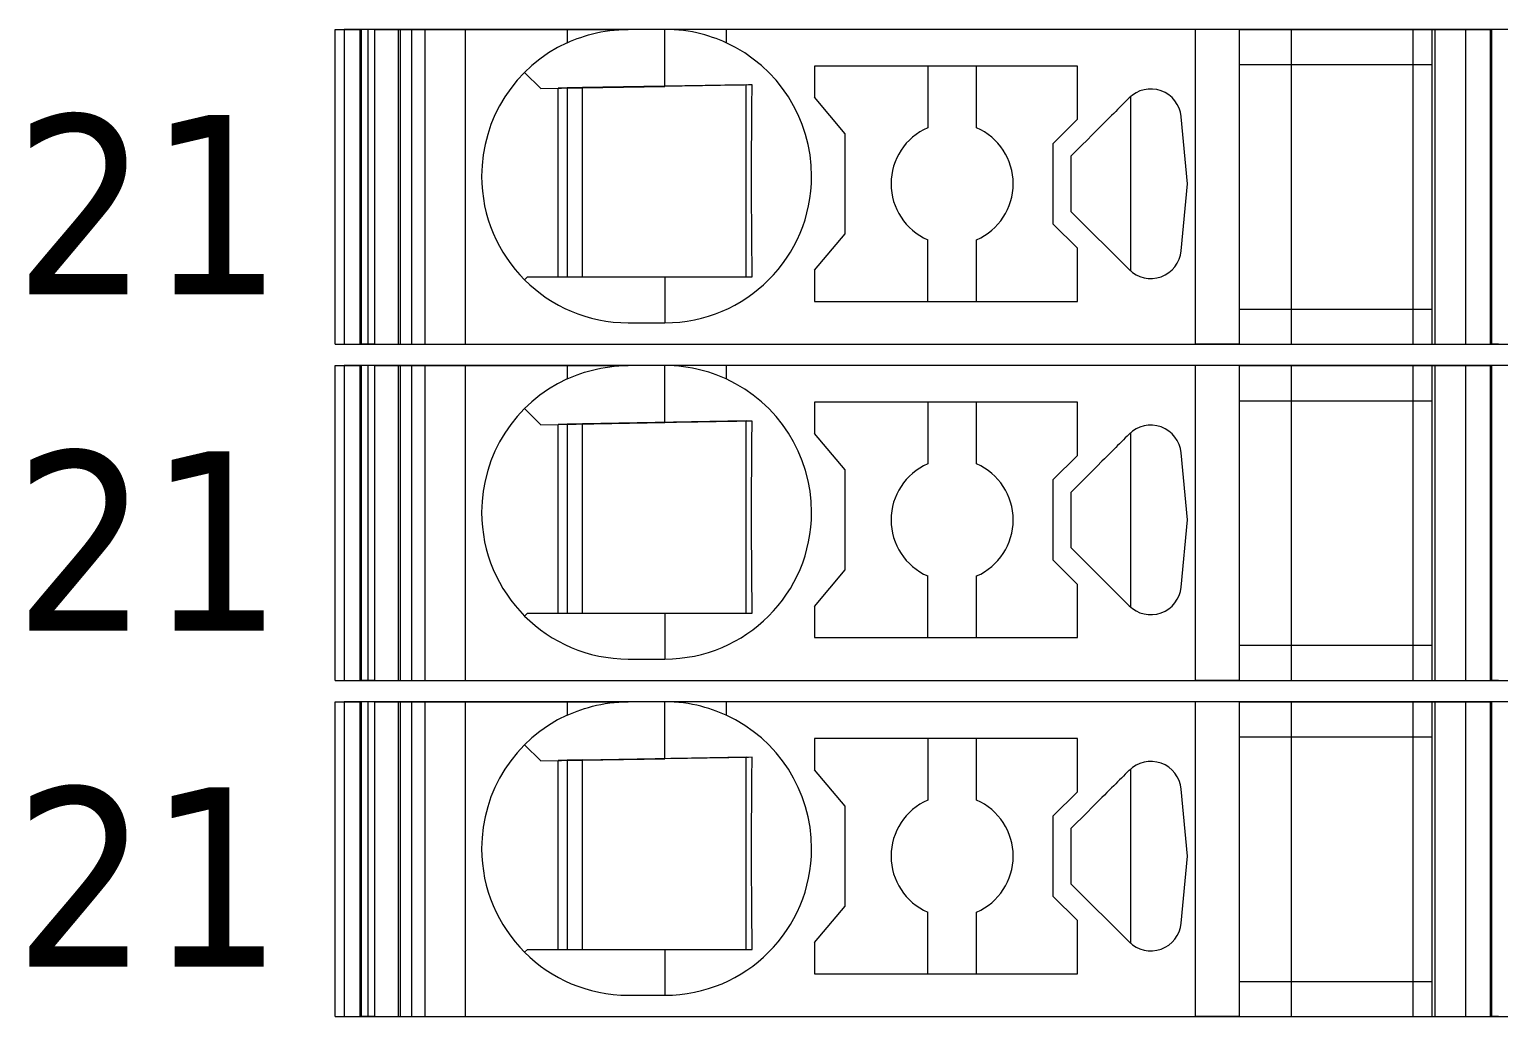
# Model space of a CAD drawing. Header units: millimetres. Extents: x 0 to 2100, y 0 to 1485.
# Drawn here: x 1216.85 to 1240.89, y 733.85 to 750 of the extents above; entities that cross this region are included whole.
import ezdxf
from ezdxf.enums import TextEntityAlignment as Align

# ---------------------------------------------------------------- set-up
doc = ezdxf.new("R2010")
doc.units = ezdxf.units.MM
for name, color, linetype, lineweight in [('EPLAN309', 5, 'Continuous', 5), ('EPLAN493', 5, 'Continuous', 5), ('MAIN-1', 7, 'Continuous', 5), ('MAIN-2', 7, 'Continuous', 5)]:
    doc.layers.add(name, color=color, linetype=linetype, lineweight=lineweight)
doc.styles.add('Tahoma', font='')
doc.styles.get('Tahoma').set_extended_font_data('Tahoma')

# ---------------------------------------------------------------- blocks, each defined once
blk = doc.blocks.new('EPLSYM_LibrarySPECIAL_Symbol12_Variant0_Placement8_9')
at = {"layer": 'EPLAN309', "lineweight": 13, "ltscale": 20}
blk.add_lwpolyline([(0, -5.15), (68.15, -5.15), (68.15, 0), (0, 0)], close=True, dxfattribs=at)
at = {"layer": 'EPLAN493', "color": 5, "style": 'Tahoma'}
blk.add_attdef('17_20450', text='', height=2.93475, dxfattribs=at).set_placement((0, -27.293475), align=Align.MIDDLE_RIGHT)
blk = doc.blocks.new('EPLSYM_LibrarySPECIAL_Symbol12_Variant0_Placement8_10')
at = {"layer": 'EPLAN309', "lineweight": 13, "ltscale": 20}
blk.add_lwpolyline([(0, -5.15), (68.15, -5.15), (68.15, 0), (0, 0)], close=True, dxfattribs=at)
at = {"layer": 'EPLAN493', "color": 5, "style": 'Tahoma'}
blk.add_attdef('17_20450', text='', height=2.93475, dxfattribs=at).set_placement((0, -27.293475), align=Align.MIDDLE_RIGHT)
blk = doc.blocks.new('EPLSYM_LibrarySPECIAL_Symbol12_Variant0_Placement8_11')
at = {"layer": 'EPLAN309', "lineweight": 13, "ltscale": 20}
blk.add_lwpolyline([(0, -5.15), (68.15, -5.15), (68.15, 0), (0, 0)], close=True, dxfattribs=at)
at = {"layer": 'EPLAN493', "color": 5, "style": 'Tahoma'}
blk.add_attdef('17_20450', text='', height=2.93475, dxfattribs=at).set_placement((0, -27.293475), align=Align.MIDDLE_RIGHT)

msp = doc.modelspace()

# ---------------------------------------------------------------- linework, layer by layer
at = {"layer": 'MAIN-1'}
for p, q in [((1221.85, 750), (1222.284, 750)), ((1221.85, 744.85), (1221.85, 750)), ((1222.393, 750), (1222.284, 750)), ((1222.284, 744.85), (1222.284, 750)), ((1222.501, 750), (1222.393, 750)), ((1222.393, 744.85), (1222.393, 750)), ((1222.501, 750), (1225.65, 750)), ((1222.501, 744.85), (1222.501, 750)), ((1225.65, 750), (1226.65, 750)), ((1225.65, 750), (1225.65, 749.782)), ((1226.272, 749.97), (1226.346, 749.981)), ((1226.346, 749.981), (1226.421, 749.989)), ((1226.421, 749.989), (1226.497, 749.995)), ((1226.497, 749.995), (1226.573, 749.999)), ((1226.573, 749.999), (1226.65, 750)), ((1227.25, 750), (1226.65, 750)), ((1227.327, 749.999), (1227.25, 750)), ((1228.25, 750), (1227.25, 750)), ((1227.25, 749.068), (1227.25, 750)), ((1227.403, 749.995), (1227.327, 749.999)), ((1227.479, 749.989), (1227.403, 749.995)), ((1227.554, 749.981), (1227.479, 749.989)), ((1227.628, 749.97), (1227.554, 749.981)), ((1235.932, 750), (1228.25, 750)), ((1228.25, 750), (1228.25, 749.782)), ((1236.65, 750), (1235.932, 750)), ((1235.932, 744.85), (1235.932, 750)), ((1236.65, 750), (1239.8, 750)), ((1236.65, 750), (1236.65, 744.85)), ((1239.8, 750), (1240.35, 750)), ((1239.8, 750), (1239.8, 744.85)), ((1240.35, 750), (1240.784, 750)), ((1240.35, 750), (1240.35, 744.85)), ((1240.893, 750), (1240.784, 750)), ((1240.784, 744.85), (1240.784, 750)), ((1225.65, 749.782), (1225.702, 749.805)), ((1225.702, 749.805), (1225.756, 749.827)), ((1225.756, 749.827), (1225.813, 749.849)), ((1225.813, 749.849), (1225.872, 749.87)), ((1225.872, 749.87), (1225.933, 749.89)), ((1225.933, 749.89), (1225.997, 749.909)), ((1225.997, 749.909), (1226.063, 749.927)), ((1226.063, 749.927), (1226.131, 749.943)), ((1226.131, 749.943), (1226.201, 749.958)), ((1226.201, 749.958), (1226.272, 749.97)), ((1227.699, 749.958), (1227.628, 749.97)), ((1227.769, 749.943), (1227.699, 749.958)), ((1227.837, 749.927), (1227.769, 749.943)), ((1227.903, 749.909), (1227.837, 749.927)), ((1227.967, 749.89), (1227.903, 749.909)), ((1228.028, 749.87), (1227.967, 749.89)), ((1228.087, 749.849), (1228.028, 749.87)), ((1228.144, 749.827), (1228.087, 749.849)), ((1228.198, 749.805), (1228.144, 749.827)), ((1228.25, 749.782), (1228.198, 749.805)), ((1224.953, 749.297), (1225.217, 749.033)), ((1229.7, 749.4), (1229.7, 748.889)), ((1234, 749.4), (1229.7, 749.4)), ((1231.55, 749.4), (1231.55, 748.392)), ((1232.35, 748.392), (1232.35, 749.4)), ((1234, 748.529), (1234, 749.4)), ((1236.65, 749.425), (1239.8, 749.425)), ((1225.217, 749.033), (1227.25, 749.068)), ((1225.5, 745.95), (1225.5, 749.038)), ((1225.65, 749.04), (1225.65, 745.95)), ((1225.9, 745.95), (1225.9, 749.045)), ((1227.345, 749.07), (1227.25, 749.068)), ((1227.438, 749.071), (1227.345, 749.07)), ((1227.53, 749.073), (1227.438, 749.071)), ((1227.618, 749.075), (1227.53, 749.073)), ((1227.703, 749.076), (1227.618, 749.075)), ((1227.786, 749.077), (1227.703, 749.076)), ((1227.865, 749.079), (1227.786, 749.077)), ((1227.943, 749.08), (1227.865, 749.079)), ((1228.017, 749.081), (1227.943, 749.08)), ((1228.09, 749.082), (1228.017, 749.081)), ((1228.16, 749.084), (1228.09, 749.082)), ((1228.229, 749.085), (1228.16, 749.084)), ((1228.297, 749.086), (1228.229, 749.085)), ((1228.363, 749.087), (1228.297, 749.086)), ((1228.428, 749.088), (1228.363, 749.087)), ((1228.491, 749.089), (1228.428, 749.088)), ((1228.554, 749.09), (1228.491, 749.089)), ((1228.615, 749.091), (1228.554, 749.09)), ((1228.579, 745.95), (1228.579, 749.091)), ((1228.676, 749.092), (1228.615, 749.091)), ((1228.675, 748.95), (1228.676, 749.022)), ((1228.676, 749.022), (1228.676, 749.092)), ((1228.673, 748.803), (1228.674, 748.877)), ((1228.673, 748.727), (1228.673, 748.803)), ((1228.674, 748.877), (1228.675, 748.95)), ((1230.2, 748.293), (1229.7, 748.889)), ((1234.752, 748.785), (1234.721, 748.753)), ((1234.784, 748.816), (1234.752, 748.785)), ((1234.815, 748.847), (1234.784, 748.816)), ((1234.846, 748.879), (1234.815, 748.847)), ((1234.867, 748.898), (1234.867, 746.052)), ((1228.67, 748.488), (1228.671, 748.57)), ((1228.671, 748.57), (1228.672, 748.649)), ((1228.672, 748.649), (1228.673, 748.727)), ((1233.6, 748.129), (1234, 748.529)), ((1234.521, 748.553), (1234.483, 748.515)), ((1234.558, 748.59), (1234.521, 748.553)), ((1234.594, 748.626), (1234.558, 748.59)), ((1234.627, 748.659), (1234.594, 748.626)), ((1234.658, 748.691), (1234.627, 748.659)), ((1234.69, 748.722), (1234.658, 748.691)), ((1234.721, 748.753), (1234.69, 748.722)), ((1235.802, 747.475), (1235.698, 748.572)), ((1228.669, 748.317), (1228.67, 748.404)), ((1228.669, 748.226), (1228.669, 748.317)), ((1228.67, 748.404), (1228.67, 748.488)), ((1230.2, 746.657), (1230.2, 748.293)), ((1234.323, 748.356), (1234.242, 748.274)), ((1234.402, 748.434), (1234.323, 748.356)), ((1234.443, 748.475), (1234.402, 748.434)), ((1234.483, 748.515), (1234.443, 748.475)), ((1228.668, 748.132), (1228.669, 748.226)), ((1228.668, 748.034), (1228.668, 748.132)), ((1233.6, 748.129), (1233.6, 746.821)), ((1234.072, 748.104), (1233.986, 748.018)), ((1234.158, 748.19), (1234.072, 748.104)), ((1234.242, 748.274), (1234.158, 748.19)), ((1228.667, 747.931), (1228.668, 748.034)), ((1228.667, 747.824), (1228.667, 747.931)), ((1228.667, 747.713), (1228.667, 747.824)), ((1233.986, 748.018), (1233.9, 747.932)), ((1233.9, 747.802), (1233.9, 747.932)), ((1228.667, 747.6), (1228.667, 747.713)), ((1228.667, 747.479), (1228.667, 747.6)), ((1233.9, 747.671), (1233.9, 747.802)), ((1233.9, 747.54), (1233.9, 747.671)), ((1228.667, 747.361), (1228.667, 747.479)), ((1228.667, 747.247), (1228.667, 747.361)), ((1233.9, 747.41), (1233.9, 747.54)), ((1233.9, 747.279), (1233.9, 747.41)), ((1235.698, 746.378), (1235.802, 747.475)), ((1228.668, 747.138), (1228.667, 747.247)), ((1228.668, 747.034), (1228.668, 747.138)), ((1233.9, 747.148), (1233.9, 747.279)), ((1233.9, 747.018), (1233.9, 747.148)), ((1228.669, 746.934), (1228.668, 747.034)), ((1228.669, 746.839), (1228.669, 746.934)), ((1233.9, 747.018), (1234.846, 746.071)), ((1228.67, 746.748), (1228.669, 746.839)), ((1228.671, 746.659), (1228.67, 746.748)), ((1228.672, 746.573), (1228.671, 746.659)), ((1229.7, 746.061), (1230.2, 746.657)), ((1234, 746.421), (1233.6, 746.821)), ((1228.672, 746.49), (1228.672, 746.573)), ((1228.673, 746.408), (1228.672, 746.49)), ((1228.674, 746.329), (1228.673, 746.408)), ((1231.55, 745.55), (1231.55, 746.558)), ((1232.35, 745.55), (1232.35, 746.558)), ((1234, 745.55), (1234, 746.421)), ((1228.675, 746.25), (1228.674, 746.329)), ((1228.676, 746.174), (1228.675, 746.25)), ((1228.676, 746.098), (1228.676, 746.174)), ((1225, 745.95), (1224.953, 745.903)), ((1225, 745.95), (1227.25, 745.95)), ((1227.25, 745.95), (1227.342, 745.95)), ((1227.25, 745.95), (1227.25, 745.2)), ((1227.342, 745.95), (1227.433, 745.95)), ((1227.433, 745.95), (1227.523, 745.95)), ((1227.523, 745.95), (1227.61, 745.95)), ((1227.61, 745.95), (1227.695, 745.95)), ((1227.695, 745.95), (1227.778, 745.95)), ((1227.778, 745.95), (1227.858, 745.95)), ((1227.858, 745.95), (1227.936, 745.95)), ((1227.936, 745.95), (1228.011, 745.95)), ((1228.011, 745.95), (1228.085, 745.95)), ((1228.085, 745.95), (1228.157, 745.95)), ((1228.157, 745.95), (1228.226, 745.95)), ((1228.226, 745.95), (1228.295, 745.95)), ((1228.295, 745.95), (1228.361, 745.95)), ((1228.361, 745.95), (1228.427, 745.95)), ((1228.427, 745.95), (1228.491, 745.95)), ((1228.491, 745.95), (1228.555, 745.95)), ((1228.555, 745.95), (1228.617, 745.95)), ((1228.617, 745.95), (1228.678, 745.95)), ((1228.677, 746.024), (1228.676, 746.098)), ((1228.678, 745.95), (1228.677, 746.024)), ((1229.7, 746.061), (1229.7, 745.55)), ((1229.7, 745.55), (1234, 745.55)), ((1236.65, 745.425), (1239.8, 745.425)), ((1226.65, 745.2), (1227.25, 745.2)), ((1221.85, 744.85), (1222.284, 744.85)), ((1222.393, 744.85), (1222.284, 744.85)), ((1222.501, 744.85), (1222.393, 744.85)), ((1222.501, 744.85), (1235.932, 744.85)), ((1236.65, 744.85), (1235.932, 744.85)), ((1236.65, 744.85), (1239.8, 744.85)), ((1239.8, 744.85), (1240.35, 744.85)), ((1240.35, 744.85), (1240.784, 744.85)), ((1240.893, 744.85), (1240.784, 744.85)), ((1221.85, 744.5), (1222.284, 744.5)), ((1221.85, 739.35), (1221.85, 744.5)), ((1222.393, 744.5), (1222.284, 744.5)), ((1222.284, 739.35), (1222.284, 744.5)), ((1222.501, 744.5), (1222.393, 744.5)), ((1222.393, 739.35), (1222.393, 744.5)), ((1222.501, 744.5), (1225.65, 744.5)), ((1222.501, 739.35), (1222.501, 744.5)), ((1225.65, 744.5), (1226.65, 744.5)), ((1225.65, 744.5), (1225.65, 744.282)), ((1226.063, 744.427), (1226.131, 744.443)), ((1226.131, 744.443), (1226.201, 744.458)), ((1226.201, 744.458), (1226.272, 744.47)), ((1226.272, 744.47), (1226.346, 744.481)), ((1226.346, 744.481), (1226.421, 744.489)), ((1226.421, 744.489), (1226.497, 744.495)), ((1226.497, 744.495), (1226.573, 744.499)), ((1226.573, 744.499), (1226.65, 744.5)), ((1227.25, 744.5), (1226.65, 744.5)), ((1227.327, 744.499), (1227.25, 744.5)), ((1228.25, 744.5), (1227.25, 744.5)), ((1227.25, 743.568), (1227.25, 744.5)), ((1227.403, 744.495), (1227.327, 744.499)), ((1227.479, 744.489), (1227.403, 744.495)), ((1227.554, 744.481), (1227.479, 744.489)), ((1227.628, 744.47), (1227.554, 744.481)), ((1227.699, 744.458), (1227.628, 744.47)), ((1227.769, 744.443), (1227.699, 744.458)), ((1227.837, 744.427), (1227.769, 744.443)), ((1235.932, 744.5), (1228.25, 744.5)), ((1228.25, 744.5), (1228.25, 744.282)), ((1236.65, 744.5), (1235.932, 744.5)), ((1235.932, 739.35), (1235.932, 744.5)), ((1236.65, 744.5), (1239.8, 744.5)), ((1236.65, 744.5), (1236.65, 739.35)), ((1239.8, 744.5), (1240.35, 744.5)), ((1239.8, 744.5), (1239.8, 739.35)), ((1240.35, 744.5), (1240.784, 744.5)), ((1240.35, 744.5), (1240.35, 739.35)), ((1240.893, 744.5), (1240.784, 744.5)), ((1240.784, 739.35), (1240.784, 744.5)), ((1225.65, 744.282), (1225.702, 744.305)), ((1225.702, 744.305), (1225.756, 744.327)), ((1225.756, 744.327), (1225.813, 744.349)), ((1225.813, 744.349), (1225.872, 744.37)), ((1225.872, 744.37), (1225.933, 744.39)), ((1225.933, 744.39), (1225.997, 744.409)), ((1225.997, 744.409), (1226.063, 744.427)), ((1227.903, 744.409), (1227.837, 744.427)), ((1227.967, 744.39), (1227.903, 744.409)), ((1228.028, 744.37), (1227.967, 744.39)), ((1228.087, 744.349), (1228.028, 744.37)), ((1228.144, 744.327), (1228.087, 744.349)), ((1228.198, 744.305), (1228.144, 744.327)), ((1228.25, 744.282), (1228.198, 744.305)), ((1224.953, 743.797), (1225.217, 743.533)), ((1229.7, 743.9), (1229.7, 743.389)), ((1234, 743.9), (1229.7, 743.9)), ((1231.55, 743.9), (1231.55, 742.892)), ((1232.35, 742.892), (1232.35, 743.9)), ((1234, 743.029), (1234, 743.9)), ((1236.65, 743.925), (1239.8, 743.925)), ((1225.217, 743.533), (1227.25, 743.568)), ((1225.5, 740.45), (1225.5, 743.538)), ((1225.65, 743.54), (1225.65, 740.45)), ((1225.9, 740.45), (1225.9, 743.545)), ((1227.345, 743.57), (1227.25, 743.568)), ((1227.438, 743.571), (1227.345, 743.57)), ((1227.53, 743.573), (1227.438, 743.571)), ((1227.618, 743.575), (1227.53, 743.573)), ((1227.703, 743.576), (1227.618, 743.575)), ((1227.786, 743.577), (1227.703, 743.576)), ((1227.865, 743.579), (1227.786, 743.577)), ((1227.943, 743.58), (1227.865, 743.579)), ((1228.017, 743.581), (1227.943, 743.58)), ((1228.09, 743.582), (1228.017, 743.581)), ((1228.16, 743.584), (1228.09, 743.582)), ((1228.229, 743.585), (1228.16, 743.584)), ((1228.297, 743.586), (1228.229, 743.585)), ((1228.363, 743.587), (1228.297, 743.586)), ((1228.428, 743.588), (1228.363, 743.587)), ((1228.491, 743.589), (1228.428, 743.588)), ((1228.554, 743.59), (1228.491, 743.589)), ((1228.615, 743.591), (1228.554, 743.59)), ((1228.579, 740.45), (1228.579, 743.591)), ((1228.676, 743.592), (1228.615, 743.591)), ((1228.675, 743.45), (1228.676, 743.522)), ((1228.676, 743.522), (1228.676, 743.592)), ((1228.673, 743.303), (1228.674, 743.377)), ((1228.673, 743.227), (1228.673, 743.303)), ((1228.674, 743.377), (1228.675, 743.45)), ((1230.2, 742.793), (1229.7, 743.389)), ((1234.721, 743.253), (1234.69, 743.222)), ((1234.752, 743.285), (1234.721, 743.253)), ((1234.784, 743.316), (1234.752, 743.285)), ((1234.815, 743.347), (1234.784, 743.316)), ((1234.846, 743.379), (1234.815, 743.347)), ((1234.867, 743.398), (1234.867, 740.552)), ((1228.67, 742.988), (1228.671, 743.07)), ((1228.671, 743.07), (1228.672, 743.149)), ((1228.672, 743.149), (1228.673, 743.227)), ((1233.6, 742.629), (1234, 743.029)), ((1234.483, 743.015), (1234.443, 742.975)), ((1234.521, 743.053), (1234.483, 743.015)), ((1234.558, 743.09), (1234.521, 743.053)), ((1234.594, 743.126), (1234.558, 743.09)), ((1234.627, 743.159), (1234.594, 743.126)), ((1234.658, 743.191), (1234.627, 743.159)), ((1234.69, 743.222), (1234.658, 743.191)), ((1235.802, 741.975), (1235.698, 743.072)), ((1228.669, 742.817), (1228.67, 742.904)), ((1228.669, 742.726), (1228.669, 742.817)), ((1228.67, 742.904), (1228.67, 742.988)), ((1230.2, 741.157), (1230.2, 742.793)), ((1234.242, 742.774), (1234.158, 742.69)), ((1234.323, 742.856), (1234.242, 742.774)), ((1234.402, 742.934), (1234.323, 742.856)), ((1234.443, 742.975), (1234.402, 742.934)), ((1228.667, 742.431), (1228.668, 742.534)), ((1228.668, 742.632), (1228.669, 742.726)), ((1228.668, 742.534), (1228.668, 742.632)), ((1233.6, 742.629), (1233.6, 741.321)), ((1233.986, 742.518), (1233.9, 742.432)), ((1234.072, 742.604), (1233.986, 742.518)), ((1234.158, 742.69), (1234.072, 742.604)), ((1228.667, 742.324), (1228.667, 742.431)), ((1228.667, 742.213), (1228.667, 742.324)), ((1233.9, 742.302), (1233.9, 742.432)), ((1233.9, 742.171), (1233.9, 742.302)), ((1228.667, 742.1), (1228.667, 742.213)), ((1228.667, 741.979), (1228.667, 742.1)), ((1233.9, 742.04), (1233.9, 742.171)), ((1233.9, 741.91), (1233.9, 742.04)), ((1228.667, 741.861), (1228.667, 741.979)), ((1228.667, 741.747), (1228.667, 741.861)), ((1233.9, 741.779), (1233.9, 741.91)), ((1235.698, 740.878), (1235.802, 741.975)), ((1228.668, 741.638), (1228.667, 741.747)), ((1228.668, 741.534), (1228.668, 741.638)), ((1233.9, 741.648), (1233.9, 741.779)), ((1233.9, 741.518), (1233.9, 741.648)), ((1228.669, 741.434), (1228.668, 741.534)), ((1228.669, 741.339), (1228.669, 741.434)), ((1228.67, 741.248), (1228.669, 741.339)), ((1234, 740.921), (1233.6, 741.321)), ((1233.9, 741.518), (1234.846, 740.571)), ((1228.671, 741.159), (1228.67, 741.248)), ((1228.672, 741.073), (1228.671, 741.159)), ((1229.7, 740.561), (1230.2, 741.157)), ((1228.672, 740.99), (1228.672, 741.073)), ((1228.673, 740.908), (1228.672, 740.99)), ((1228.674, 740.829), (1228.673, 740.908)), ((1231.55, 740.05), (1231.55, 741.058)), ((1232.35, 740.05), (1232.35, 741.058)), ((1234, 740.05), (1234, 740.921)), ((1228.675, 740.75), (1228.674, 740.829)), ((1228.676, 740.674), (1228.675, 740.75)), ((1228.676, 740.598), (1228.676, 740.674)), ((1228.677, 740.524), (1228.676, 740.598)), ((1225, 740.45), (1224.953, 740.403)), ((1225, 740.45), (1227.25, 740.45)), ((1227.25, 740.45), (1227.342, 740.45)), ((1227.25, 740.45), (1227.25, 739.7)), ((1227.342, 740.45), (1227.433, 740.45)), ((1227.433, 740.45), (1227.523, 740.45)), ((1227.523, 740.45), (1227.61, 740.45)), ((1227.61, 740.45), (1227.695, 740.45)), ((1227.695, 740.45), (1227.778, 740.45)), ((1227.778, 740.45), (1227.858, 740.45)), ((1227.858, 740.45), (1227.936, 740.45)), ((1227.936, 740.45), (1228.011, 740.45)), ((1228.011, 740.45), (1228.085, 740.45)), ((1228.085, 740.45), (1228.157, 740.45)), ((1228.157, 740.45), (1228.226, 740.45)), ((1228.226, 740.45), (1228.295, 740.45)), ((1228.295, 740.45), (1228.361, 740.45)), ((1228.361, 740.45), (1228.427, 740.45)), ((1228.427, 740.45), (1228.491, 740.45)), ((1228.491, 740.45), (1228.555, 740.45)), ((1228.555, 740.45), (1228.617, 740.45)), ((1228.617, 740.45), (1228.678, 740.45)), ((1228.678, 740.45), (1228.677, 740.524)), ((1229.7, 740.561), (1229.7, 740.05)), ((1229.7, 740.05), (1234, 740.05)), ((1236.65, 739.925), (1239.8, 739.925)), ((1226.65, 739.7), (1227.25, 739.7)), ((1221.85, 739.35), (1222.284, 739.35)), ((1222.393, 739.35), (1222.284, 739.35)), ((1222.501, 739.35), (1222.393, 739.35)), ((1222.501, 739.35), (1235.932, 739.35)), ((1236.65, 739.35), (1235.932, 739.35)), ((1236.65, 739.35), (1239.8, 739.35)), ((1239.8, 739.35), (1240.35, 739.35)), ((1240.35, 739.35), (1240.784, 739.35)), ((1240.893, 739.35), (1240.784, 739.35)), ((1221.85, 739), (1222.284, 739)), ((1221.85, 733.85), (1221.85, 739)), ((1222.393, 739), (1222.284, 739)), ((1222.284, 733.85), (1222.284, 739)), ((1222.501, 739), (1222.393, 739)), ((1222.393, 733.85), (1222.393, 739)), ((1222.501, 739), (1225.65, 739)), ((1222.501, 733.85), (1222.501, 739)), ((1225.65, 739), (1226.65, 739)), ((1225.65, 739), (1225.65, 738.782)), ((1225.997, 738.909), (1226.063, 738.927)), ((1226.063, 738.927), (1226.131, 738.943)), ((1226.131, 738.943), (1226.201, 738.958)), ((1226.201, 738.958), (1226.272, 738.97)), ((1226.272, 738.97), (1226.346, 738.981)), ((1226.346, 738.981), (1226.421, 738.989)), ((1226.421, 738.989), (1226.497, 738.995)), ((1226.497, 738.995), (1226.573, 738.999)), ((1226.573, 738.999), (1226.65, 739)), ((1227.25, 739), (1226.65, 739)), ((1227.327, 738.999), (1227.25, 739)), ((1228.25, 739), (1227.25, 739)), ((1227.25, 738.068), (1227.25, 739)), ((1227.403, 738.995), (1227.327, 738.999)), ((1227.479, 738.989), (1227.403, 738.995)), ((1227.554, 738.981), (1227.479, 738.989)), ((1227.628, 738.97), (1227.554, 738.981)), ((1227.699, 738.958), (1227.628, 738.97)), ((1227.769, 738.943), (1227.699, 738.958)), ((1227.837, 738.927), (1227.769, 738.943)), ((1227.903, 738.909), (1227.837, 738.927)), ((1235.932, 739), (1228.25, 739)), ((1228.25, 739), (1228.25, 738.782)), ((1236.65, 739), (1235.932, 739)), ((1235.932, 733.85), (1235.932, 739)), ((1236.65, 739), (1239.8, 739)), ((1236.65, 739), (1236.65, 733.85)), ((1239.8, 739), (1240.35, 739)), ((1239.8, 739), (1239.8, 733.85)), ((1240.35, 739), (1240.784, 739)), ((1240.35, 739), (1240.35, 733.85)), ((1240.893, 739), (1240.784, 739)), ((1240.784, 733.85), (1240.784, 739)), ((1225.65, 738.782), (1225.702, 738.805)), ((1225.702, 738.805), (1225.756, 738.827)), ((1225.756, 738.827), (1225.813, 738.849)), ((1225.813, 738.849), (1225.872, 738.87)), ((1225.872, 738.87), (1225.933, 738.89)), ((1225.933, 738.89), (1225.997, 738.909)), ((1227.967, 738.89), (1227.903, 738.909)), ((1228.028, 738.87), (1227.967, 738.89)), ((1228.087, 738.849), (1228.028, 738.87)), ((1228.144, 738.827), (1228.087, 738.849)), ((1228.198, 738.805), (1228.144, 738.827)), ((1228.25, 738.782), (1228.198, 738.805)), ((1224.953, 738.297), (1225.217, 738.033)), ((1229.7, 738.4), (1229.7, 737.889)), ((1234, 738.4), (1229.7, 738.4)), ((1231.55, 738.4), (1231.55, 737.392)), ((1232.35, 737.392), (1232.35, 738.4)), ((1234, 737.529), (1234, 738.4)), ((1236.65, 738.425), (1239.8, 738.425)), ((1225.217, 738.033), (1227.25, 738.068)), ((1225.5, 734.95), (1225.5, 738.038)), ((1225.65, 738.04), (1225.65, 734.95)), ((1225.9, 734.95), (1225.9, 738.045)), ((1227.345, 738.07), (1227.25, 738.068)), ((1227.438, 738.071), (1227.345, 738.07)), ((1227.53, 738.073), (1227.438, 738.071)), ((1227.618, 738.075), (1227.53, 738.073)), ((1227.703, 738.076), (1227.618, 738.075)), ((1227.786, 738.077), (1227.703, 738.076)), ((1227.865, 738.079), (1227.786, 738.077)), ((1227.943, 738.08), (1227.865, 738.079)), ((1228.017, 738.081), (1227.943, 738.08)), ((1228.09, 738.082), (1228.017, 738.081)), ((1228.16, 738.084), (1228.09, 738.082)), ((1228.229, 738.085), (1228.16, 738.084)), ((1228.297, 738.086), (1228.229, 738.085)), ((1228.363, 738.087), (1228.297, 738.086)), ((1228.428, 738.088), (1228.363, 738.087)), ((1228.491, 738.089), (1228.428, 738.088)), ((1228.554, 738.09), (1228.491, 738.089)), ((1228.615, 738.091), (1228.554, 738.09)), ((1228.579, 734.95), (1228.579, 738.091)), ((1228.676, 738.092), (1228.615, 738.091)), ((1228.674, 737.877), (1228.675, 737.95)), ((1228.675, 737.95), (1228.676, 738.022)), ((1228.676, 738.022), (1228.676, 738.092)), ((1228.672, 737.649), (1228.673, 737.727)), ((1228.673, 737.803), (1228.674, 737.877)), ((1228.673, 737.727), (1228.673, 737.803)), ((1230.2, 737.293), (1229.7, 737.889)), ((1234.69, 737.722), (1234.658, 737.691)), ((1234.721, 737.753), (1234.69, 737.722)), ((1234.752, 737.785), (1234.721, 737.753)), ((1234.784, 737.816), (1234.752, 737.785)), ((1234.815, 737.847), (1234.784, 737.816)), ((1234.846, 737.879), (1234.815, 737.847)), ((1234.867, 737.898), (1234.867, 735.052)), ((1228.67, 737.488), (1228.671, 737.57)), ((1228.67, 737.404), (1228.67, 737.488)), ((1228.671, 737.57), (1228.672, 737.649)), ((1233.6, 737.129), (1234, 737.529)), ((1234.443, 737.475), (1234.402, 737.434)), ((1234.483, 737.515), (1234.443, 737.475)), ((1234.521, 737.553), (1234.483, 737.515)), ((1234.558, 737.59), (1234.521, 737.553)), ((1234.594, 737.626), (1234.558, 737.59)), ((1234.627, 737.659), (1234.594, 737.626)), ((1234.658, 737.691), (1234.627, 737.659)), ((1235.802, 736.475), (1235.698, 737.572)), ((1228.669, 737.317), (1228.67, 737.404)), ((1228.669, 737.226), (1228.669, 737.317)), ((1230.2, 735.657), (1230.2, 737.293)), ((1234.242, 737.274), (1234.158, 737.19)), ((1234.323, 737.356), (1234.242, 737.274)), ((1234.402, 737.434), (1234.323, 737.356)), ((1228.667, 736.931), (1228.668, 737.034)), ((1228.668, 737.132), (1228.669, 737.226)), ((1228.668, 737.034), (1228.668, 737.132)), ((1233.6, 737.129), (1233.6, 735.821)), ((1233.986, 737.018), (1233.9, 736.932)), ((1234.072, 737.104), (1233.986, 737.018)), ((1234.158, 737.19), (1234.072, 737.104)), ((1228.667, 736.824), (1228.667, 736.931)), ((1228.667, 736.713), (1228.667, 736.824)), ((1233.9, 736.802), (1233.9, 736.932)), ((1233.9, 736.671), (1233.9, 736.802)), ((1228.667, 736.6), (1228.667, 736.713)), ((1228.667, 736.479), (1228.667, 736.6)), ((1233.9, 736.54), (1233.9, 736.671)), ((1233.9, 736.41), (1233.9, 736.54)), ((1228.667, 736.361), (1228.667, 736.479)), ((1228.667, 736.247), (1228.667, 736.361)), ((1233.9, 736.279), (1233.9, 736.41)), ((1233.9, 736.148), (1233.9, 736.279)), ((1235.698, 735.378), (1235.802, 736.475)), ((1228.668, 736.138), (1228.667, 736.247)), ((1228.668, 736.034), (1228.668, 736.138)), ((1228.669, 735.934), (1228.668, 736.034)), ((1233.9, 736.018), (1233.9, 736.148)), ((1228.669, 735.839), (1228.669, 735.934)), ((1228.67, 735.748), (1228.669, 735.839)), ((1234, 735.421), (1233.6, 735.821)), ((1233.9, 736.018), (1234.846, 735.071)), ((1228.671, 735.659), (1228.67, 735.748)), ((1228.672, 735.573), (1228.671, 735.659)), ((1228.672, 735.49), (1228.672, 735.573)), ((1229.7, 735.061), (1230.2, 735.657)), ((1231.55, 734.55), (1231.55, 735.558)), ((1232.35, 734.55), (1232.35, 735.558)), ((1228.673, 735.408), (1228.672, 735.49)), ((1228.674, 735.329), (1228.673, 735.408)), ((1228.675, 735.25), (1228.674, 735.329)), ((1234, 734.55), (1234, 735.421)), ((1228.676, 735.174), (1228.675, 735.25)), ((1228.676, 735.098), (1228.676, 735.174)), ((1228.677, 735.024), (1228.676, 735.098)), ((1225, 734.95), (1224.953, 734.903)), ((1225, 734.95), (1227.25, 734.95)), ((1227.25, 734.95), (1227.342, 734.95)), ((1227.25, 734.95), (1227.25, 734.2)), ((1227.342, 734.95), (1227.433, 734.95)), ((1227.433, 734.95), (1227.523, 734.95)), ((1227.523, 734.95), (1227.61, 734.95)), ((1227.61, 734.95), (1227.695, 734.95)), ((1227.695, 734.95), (1227.778, 734.95)), ((1227.778, 734.95), (1227.858, 734.95)), ((1227.858, 734.95), (1227.936, 734.95)), ((1227.936, 734.95), (1228.011, 734.95)), ((1228.011, 734.95), (1228.085, 734.95)), ((1228.085, 734.95), (1228.157, 734.95)), ((1228.157, 734.95), (1228.226, 734.95)), ((1228.226, 734.95), (1228.295, 734.95)), ((1228.295, 734.95), (1228.361, 734.95)), ((1228.361, 734.95), (1228.427, 734.95)), ((1228.427, 734.95), (1228.491, 734.95)), ((1228.491, 734.95), (1228.555, 734.95)), ((1228.555, 734.95), (1228.617, 734.95)), ((1228.617, 734.95), (1228.678, 734.95)), ((1228.678, 734.95), (1228.677, 735.024)), ((1229.7, 735.061), (1229.7, 734.55)), ((1229.7, 734.55), (1234, 734.55)), ((1236.65, 734.425), (1239.8, 734.425)), ((1226.65, 734.2), (1227.25, 734.2)), ((1221.85, 733.85), (1222.284, 733.85)), ((1222.393, 733.85), (1222.284, 733.85)), ((1222.501, 733.85), (1222.393, 733.85)), ((1222.501, 733.85), (1235.932, 733.85)), ((1236.65, 733.85), (1235.932, 733.85)), ((1236.65, 733.85), (1239.8, 733.85)), ((1239.8, 733.85), (1240.35, 733.85)), ((1240.35, 733.85), (1240.784, 733.85)), ((1240.893, 733.85), (1240.784, 733.85))]:
    msp.add_line(p, q, dxfattribs=at)
for centre, radius, start, end in [((1226.65, 747.6), 2.4, 114.6244, 180), ((1227.25, 747.6), 2.4, 0, 65.3756), ((1235.2, 748.525), 0.5, 5.4404, 135), ((1231.95, 747.475), 1, 113.5782, 180), ((1231.95, 747.475), 1, 0, 66.4218), ((1226.65, 747.6), 2.4, 180, 270), ((1227.25, 747.6), 2.4, 270, 0), ((1231.95, 747.475), 1, 180, 246.4218), ((1231.95, 747.475), 1, 293.5782, 0), ((1235.2, 746.425), 0.5, 225, 354.5596), ((1226.65, 742.1), 2.4, 114.6244, 180), ((1227.25, 742.1), 2.4, 0, 65.3756), ((1235.2, 743.025), 0.5, 5.4404, 135), ((1231.95, 741.975), 1, 113.5782, 180), ((1231.95, 741.975), 1, 0, 66.4218), ((1226.65, 742.1), 2.4, 180, 270), ((1227.25, 742.1), 2.4, 270, 0), ((1231.95, 741.975), 1, 180, 246.4218), ((1231.95, 741.975), 1, 293.5782, 0), ((1235.2, 740.925), 0.5, 225, 354.5596), ((1226.65, 736.6), 2.4, 114.6244, 180), ((1227.25, 736.6), 2.4, 0, 65.3756), ((1235.2, 737.525), 0.5, 5.4404, 135), ((1231.95, 736.475), 1, 113.5782, 180), ((1231.95, 736.475), 1, 0, 66.4218), ((1226.65, 736.6), 2.4, 180, 270), ((1227.25, 736.6), 2.4, 270, 0), ((1231.95, 736.475), 1, 180, 246.4218), ((1231.95, 736.475), 1, 293.5782, 0), ((1235.2, 735.425), 0.5, 225, 354.5596)]:
    msp.add_arc(centre, radius, start, end, dxfattribs=at)
at = {"layer": 'MAIN-2'}
for p, q in [((1222.256, 750), (1222.256, 744.85)), ((1222.889, 744.85), (1222.889, 750)), ((1222.917, 750), (1222.917, 744.85)), ((1223.102, 750), (1223.102, 744.85)), ((1223.32, 750), (1223.32, 744.85)), ((1223.981, 750), (1223.981, 744.85)), ((1237.506, 744.85), (1237.506, 750)), ((1239.491, 750), (1239.491, 744.85)), ((1239.85, 750), (1239.85, 744.85)), ((1240.756, 750), (1240.756, 744.85)), ((1225.217, 749.033), (1225.5, 749.038)), ((1225.65, 749.042), (1225.5, 749.039)), ((1225.5, 749.039), (1225.5, 749.038)), ((1225.5, 749.038), (1225.5, 749.038)), ((1225.9, 749.048), (1225.65, 749.043)), ((1225.65, 749.042), (1225.65, 749.043)), ((1225.65, 749.042), (1225.65, 749.04)), ((1225.9, 749.053), (1228.579, 749.1)), ((1225.9, 749.048), (1225.9, 749.053)), ((1225.9, 749.045), (1225.9, 749.048)), ((1228.579, 749.1), (1228.676, 749.092)), ((1228.579, 749.091), (1228.579, 749.1)), ((1225.65, 745.95), (1225.65, 745.95)), ((1225.9, 745.95), (1225.9, 745.95)), ((1222.256, 744.5), (1222.256, 739.35)), ((1222.889, 739.35), (1222.889, 744.5)), ((1222.917, 744.5), (1222.917, 739.35)), ((1223.102, 744.5), (1223.102, 739.35)), ((1223.32, 744.5), (1223.32, 739.35)), ((1223.981, 744.5), (1223.981, 739.35)), ((1237.506, 739.35), (1237.506, 744.5)), ((1239.491, 744.5), (1239.491, 739.35)), ((1239.85, 744.5), (1239.85, 739.35)), ((1240.756, 744.5), (1240.756, 739.35)), ((1225.217, 743.533), (1225.5, 743.538)), ((1225.65, 743.542), (1225.5, 743.539)), ((1225.5, 743.539), (1225.5, 743.538)), ((1225.5, 743.538), (1225.5, 743.538)), ((1225.9, 743.548), (1225.65, 743.543)), ((1225.65, 743.542), (1225.65, 743.543)), ((1225.65, 743.542), (1225.65, 743.54)), ((1225.9, 743.553), (1228.579, 743.6)), ((1225.9, 743.548), (1225.9, 743.553)), ((1225.9, 743.545), (1225.9, 743.548)), ((1228.579, 743.6), (1228.676, 743.592)), ((1228.579, 743.591), (1228.579, 743.6)), ((1225.65, 740.45), (1225.65, 740.45)), ((1225.9, 740.45), (1225.9, 740.45)), ((1222.256, 739), (1222.256, 733.85)), ((1222.889, 733.85), (1222.889, 739)), ((1222.917, 739), (1222.917, 733.85)), ((1223.102, 739), (1223.102, 733.85)), ((1223.32, 739), (1223.32, 733.85)), ((1223.981, 739), (1223.981, 733.85)), ((1237.506, 733.85), (1237.506, 739)), ((1239.491, 739), (1239.491, 733.85)), ((1239.85, 739), (1239.85, 733.85)), ((1240.756, 739), (1240.756, 733.85)), ((1225.217, 738.033), (1225.5, 738.038)), ((1225.65, 738.042), (1225.5, 738.039)), ((1225.5, 738.039), (1225.5, 738.038)), ((1225.5, 738.038), (1225.5, 738.038)), ((1225.9, 738.048), (1225.65, 738.043)), ((1225.65, 738.042), (1225.65, 738.043)), ((1225.65, 738.042), (1225.65, 738.04)), ((1225.9, 738.053), (1228.579, 738.1)), ((1225.9, 738.048), (1225.9, 738.053)), ((1225.9, 738.045), (1225.9, 738.048)), ((1228.579, 738.1), (1228.676, 738.092)), ((1228.579, 738.091), (1228.579, 738.1)), ((1225.65, 734.95), (1225.65, 734.95)), ((1225.9, 734.95), (1225.9, 734.95))]:
    msp.add_line(p, q, dxfattribs=at)

# ---------------------------------------------------------------- block references
ref = msp.add_blockref('EPLSYM_LibrarySPECIAL_Symbol12_Variant0_Placement8_9', (1222, 750))
ref.add_attrib('17_20450', '21', dxfattribs={"layer": 'EPLAN493', "color": 5, "height": 2.9348, "style": 'Tahoma'}).set_placement((1221, 747.132), align=Align.MIDDLE_RIGHT)
ref = msp.add_blockref('EPLSYM_LibrarySPECIAL_Symbol12_Variant0_Placement8_10', (1222, 744.5))
ref.add_attrib('17_20450', '21', dxfattribs={"layer": 'EPLAN493', "color": 5, "height": 2.9348, "style": 'Tahoma'}).set_placement((1221, 741.632), align=Align.MIDDLE_RIGHT)
ref = msp.add_blockref('EPLSYM_LibrarySPECIAL_Symbol12_Variant0_Placement8_11', (1222, 739))
ref.add_attrib('17_20450', '21', dxfattribs={"layer": 'EPLAN493', "color": 5, "height": 2.9348, "style": 'Tahoma'}).set_placement((1221, 736.132), align=Align.MIDDLE_RIGHT)

doc.saveas('drawing.dxf')
